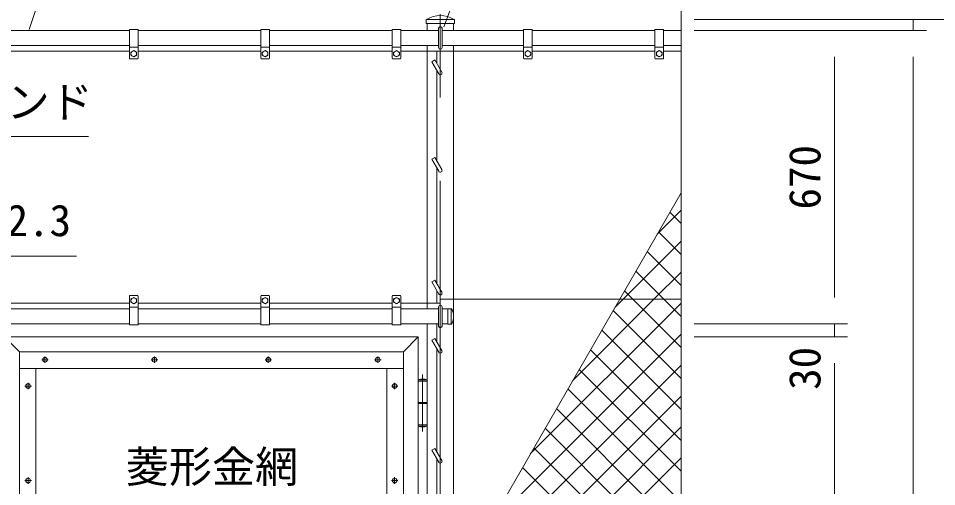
# Model space of a CAD drawing. Units: millimetres, scale not verified. Extents: x -6300 to 6300, y -4455 to 4455.
# Drawn here: x 1953 to 4050, y 409 to 1479 of the extents above; entities that cross this region are included whole.
import ezdxf
from ezdxf.enums import TextEntityAlignment as Align

# ---------------------------------------------------------------- set-up
doc = ezdxf.new("R2010")
doc.units = ezdxf.units.MM
doc.header["$LTSCALE"] = 30
doc.linetypes.add('USER1', pattern=[50.8, 31.75, -6.35, 6.35, -6.35])
for name, color, linetype, lineweight in [('0-0_D-STR1', 1, 'Continuous', 18), ('0-1_D-STR3', 3, 'Continuous', 13), ('0-2_D-BMK', 2, 'USER1', 13), ('0-6_D-STR-DIM', 7, 'Continuous', 9), ('0-8_D-STR-TXT', 7, 'Continuous', 9), ('0-A_Defpoints', 8, 'Continuous', 18), ('0-B_D-STR2', 7, 'Continuous', 9)]:
    doc.layers.add(name, color=color, linetype=linetype, lineweight=lineweight)
doc.styles.add('ＭＳ ゴシック', font='')
doc.styles.get('ＭＳ ゴシック').set_extended_font_data('MS Gothic')

msp = doc.modelspace()

# ---------------------------------------------------------------- linework, layer by layer
at = {"layer": '0-0_D-STR1'}
for p, q in [((2883.96, 1475.01), (2883.96, 1466.95)), ((2947.82, 1475.95), (2884.29, 1475.95)), ((2948.16, 1475.01), (2948.16, 1466.95)), ((2206.06, 1450.95), (1926.06, 1450.95)), ((2506.06, 1450.95), (2226.06, 1450.95)), ((2806.06, 1450.95), (2526.06, 1450.95)), ((2912.06, 1450.95), (2826.06, 1450.95)), ((2948.16, 1466.95), (2883.96, 1466.95)), ((2885.81, 1466.95), (2885.81, 1450.95)), ((3106.06, 1450.95), (2920.06, 1450.95)), ((2946.31, 1450.95), (2946.31, 1466.95)), ((3406.06, 1450.95), (3126.06, 1450.95)), ((3466.06, 1450.95), (3426.06, 1450.95)), ((2206.06, 1416.95), (1926.06, 1416.95)), ((2506.06, 1416.95), (2226.06, 1416.95)), ((2806.06, 1416.95), (2526.06, 1416.95)), ((2912.06, 1416.95), (2826.06, 1416.95)), ((2885.81, 1416.95), (2885.81, 814.95)), ((3106.06, 1416.95), (2920.06, 1416.95)), ((2946.31, -985.05), (2946.31, 1416.95)), ((3406.06, 1416.95), (3126.06, 1416.95)), ((3466.06, 1416.95), (3426.06, 1416.95)), ((2206.06, 814.95), (1926.06, 814.95)), ((2506.06, 814.95), (2226.06, 814.95)), ((2806.06, 814.95), (2526.06, 814.95)), ((2912.06, 814.95), (2826.06, 814.95)), ((2920.06, 814.95), (2933.06, 814.95)), ((2941.39, 815.45), (2933.06, 815.45)), ((2933.06, 815.45), (2933.06, 780.45)), ((2941.06, 815.45), (2941.06, 780.45)), ((2206.06, 780.95), (1926.06, 780.95)), ((2506.06, 780.95), (2226.06, 780.95)), ((2806.06, 780.95), (2526.06, 780.95)), ((2912.06, 780.95), (2826.06, 780.95)), ((2885.81, 780.95), (2885.81, -1354.05)), ((2920.06, 780.95), (2933.06, 780.95)), ((2941.39, 780.45), (2933.06, 780.45)), ((2865.81, 750.95), (1920.81, 750.95)), ((1920.81, 750.95), (1954.81, 716.95)), ((2865.81, 750.95), (2831.81, 716.95)), ((2865.81, -1019.05), (2865.81, 750.95)), ((1954.81, 716.95), (1954.81, -126.05)), ((2831.81, 716.95), (1954.81, 716.95)), ((2831.81, -985.05), (2831.81, 716.95)), ((2831.81, 678.95), (1954.81, 678.95)), ((1992.81, 678.95), (1992.81, -84.05)), ((2793.81, -84.05), (2793.81, 678.95))]:
    msp.add_line(p, q, dxfattribs=at)
for centre, radius, start, end in [((2885.46, 1475.01), 1.5, 120.85073, 180), ((2916.06, 1423.78), 61.17, 59.14927, 120.85073), ((2946.66, 1475.01), 1.5, 0, 59.14927), ((2941.39, 814.45), 1, 32.29827, 90), ((2910.83, 797.95), 35.72, 331.52136, 28.47864), ((2941.39, 781.45), 1, 270, 327.70173)]:
    msp.add_arc(centre, radius, start, end, dxfattribs=at)
at = {"layer": '0-1_D-STR3'}
for p, q in [((2206.06, 1452.95), (2206.06, 1387.95)), ((2226.06, 1452.95), (2206.06, 1452.95)), ((2226.06, 1452.95), (2226.06, 1387.95)), ((2506.06, 1452.95), (2506.06, 1387.95)), ((2526.06, 1452.95), (2506.06, 1452.95)), ((2526.06, 1452.95), (2526.06, 1387.95)), ((2806.06, 1452.95), (2806.06, 1387.95)), ((2826.06, 1452.95), (2806.06, 1452.95)), ((2826.06, 1452.95), (2826.06, 1387.95)), ((2912.06, 1411.95), (2912.06, 1455.95)), ((2920.06, 1411.95), (2920.06, 1455.95)), ((3106.06, 1452.95), (3106.06, 1387.95)), ((3126.06, 1452.95), (3106.06, 1452.95)), ((3126.06, 1452.95), (3126.06, 1387.95)), ((3406.06, 1452.95), (3406.06, 1387.95)), ((3426.06, 1452.95), (3406.06, 1452.95)), ((3426.06, 1452.95), (3426.06, 1387.95)), ((2226.06, 1412.95), (2206.06, 1412.95)), ((2209.56, 1401.69), (2216.06, 1405.45)), ((2216.06, 1405.45), (2222.56, 1401.69)), ((2526.06, 1412.95), (2506.06, 1412.95)), ((2509.56, 1401.69), (2516.06, 1405.45)), ((2516.06, 1405.45), (2522.56, 1401.69)), ((2826.06, 1412.95), (2806.06, 1412.95)), ((2809.56, 1401.69), (2816.06, 1405.45)), ((2816.06, 1405.45), (2822.56, 1401.69)), ((3126.06, 1412.95), (3106.06, 1412.95)), ((3109.56, 1401.69), (3116.06, 1405.45)), ((3116.06, 1405.45), (3122.56, 1401.69)), ((3426.06, 1412.95), (3406.06, 1412.95)), ((3409.56, 1401.69), (3416.06, 1405.45)), ((3416.06, 1405.45), (3422.56, 1401.69)), ((1926.06, 1403.95), (2206.06, 1403.95)), ((2224.06, 1385.95), (2208.06, 1385.95)), ((2209.56, 1401.69), (2209.56, 1394.21)), ((2222.56, 1401.69), (2222.56, 1394.21)), ((2226.06, 1403.95), (2506.06, 1403.95)), ((2524.06, 1385.95), (2508.06, 1385.95)), ((2509.56, 1401.69), (2509.56, 1394.21)), ((2522.56, 1401.69), (2522.56, 1394.21)), ((2526.06, 1403.95), (2806.06, 1403.95)), ((2824.06, 1385.95), (2808.06, 1385.95)), ((2809.56, 1401.69), (2809.56, 1394.21)), ((2822.56, 1401.69), (2822.56, 1394.21)), ((2826.06, 1403.95), (3106.06, 1403.95)), ((2908.06, 1375.81), (2908.06, 1403.95)), ((3124.06, 1385.95), (3108.06, 1385.95)), ((3109.56, 1401.69), (3109.56, 1394.21)), ((3122.56, 1401.69), (3122.56, 1394.21)), ((3126.06, 1403.95), (3406.06, 1403.95)), ((3424.06, 1385.95), (3408.06, 1385.95)), ((3409.56, 1401.69), (3409.56, 1394.21)), ((3422.56, 1401.69), (3422.56, 1394.21)), ((3426.06, 1403.95), (3466.06, 1403.95)), ((2896.67, 1379.54), (2903.59, 1383.54)), ((2896.67, 1379.54), (2912.59, 1351.95)), ((2903.59, 1383.54), (2919.52, 1355.95)), ((2908.06, 1153.31), (2908.06, 1359.81)), ((2896.67, 1157.04), (2903.59, 1161.04)), ((2896.67, 1157.04), (2912.59, 1129.45)), ((2903.59, 1161.04), (2919.52, 1133.45)), ((2908.06, 872.81), (2908.06, 1137.31)), ((2896.67, 876.54), (2903.59, 880.54)), ((2896.67, 876.54), (2903.59, 880.54)), ((2896.67, 876.54), (2912.59, 848.95)), ((2896.67, 876.54), (2912.59, 848.95)), ((2903.59, 880.54), (2919.52, 852.95)), ((2903.59, 880.54), (2919.52, 852.95)), ((2206.06, 778.95), (2206.06, 843.95)), ((2224.06, 845.95), (2208.06, 845.95)), ((2226.06, 778.95), (2226.06, 843.95)), ((2506.06, 778.95), (2506.06, 843.95)), ((2524.06, 845.95), (2508.06, 845.95)), ((2509.56, 837.69), (2516.06, 841.45)), ((2516.06, 841.45), (2522.56, 837.69)), ((2526.06, 778.95), (2526.06, 843.95)), ((2806.06, 778.95), (2806.06, 843.95)), ((2824.06, 845.95), (2808.06, 845.95)), ((2809.56, 837.69), (2816.06, 841.45)), ((2816.06, 841.45), (2822.56, 837.69)), ((2826.06, 778.95), (2826.06, 843.95)), ((2908.06, 827.95), (2908.06, 856.81)), ((1926.06, 827.95), (2206.06, 827.95)), ((2226.06, 818.95), (2206.06, 818.95)), ((2209.56, 830.21), (2209.56, 837.69)), ((2209.56, 830.21), (2216.06, 826.45)), ((2216.06, 826.45), (2222.56, 830.21)), ((2222.56, 830.21), (2222.56, 837.69)), ((2226.06, 827.95), (2506.06, 827.95)), ((2526.06, 818.95), (2506.06, 818.95)), ((2509.56, 830.21), (2509.56, 837.69)), ((2509.56, 830.21), (2516.06, 826.45)), ((2516.06, 826.45), (2522.56, 830.21)), ((2522.56, 830.21), (2522.56, 837.69)), ((2526.06, 827.95), (2806.06, 827.95)), ((2826.06, 818.95), (2806.06, 818.95)), ((2809.56, 830.21), (2809.56, 837.69)), ((2809.56, 830.21), (2816.06, 826.45)), ((2816.06, 826.45), (2822.56, 830.21)), ((2822.56, 830.21), (2822.56, 837.69)), ((2826.06, 827.95), (2916.06, 827.95)), ((2912.06, 775.95), (2912.06, 819.95)), ((3466.06, 836.95), (2917.21, 836.95)), ((2920.06, 775.95), (2920.06, 819.95)), ((2226.06, 778.95), (2206.06, 778.95)), ((2526.06, 778.95), (2506.06, 778.95)), ((2826.06, 778.95), (2806.06, 778.95)), ((2908.06, 739.81), (2908.06, 780.95)), ((2896.67, 743.54), (2903.59, 747.54)), ((2896.67, 743.54), (2912.59, 715.95)), ((2903.59, 747.54), (2919.52, 719.95)), ((2908.06, 488.81), (2908.06, 723.81)), ((2865.81, 652.95), (2885.81, 652.95)), ((2865.81, 546.95), (2865.81, 652.95)), ((2885.81, 652.95), (2885.81, 546.95)), ((2865.81, 649.95), (2885.81, 649.95)), ((2865.81, 600.95), (2885.81, 600.95)), ((2885.81, 598.95), (2865.81, 598.95)), ((2885.81, 549.95), (2865.81, 549.95)), ((2865.81, 546.95), (2885.81, 546.95)), ((2896.67, 492.54), (2903.59, 496.54)), ((2896.67, 492.54), (2912.59, 464.95)), ((2903.59, 496.54), (2919.52, 468.95)), ((2908.06, 237.81), (2908.06, 472.81))]:
    msp.add_line(p, q, dxfattribs=at)
for points in [[(2209.56, 1394.21), (2216.06, 1390.45), (2222.56, 1394.21)], [(2509.56, 1394.21), (2516.06, 1390.45), (2522.56, 1394.21)], [(2809.56, 1394.21), (2816.06, 1390.45), (2822.56, 1394.21)], [(3109.56, 1394.21), (3116.06, 1390.45), (3122.56, 1394.21)], [(3409.56, 1394.21), (3416.06, 1390.45), (3422.56, 1394.21)], [(2209.56, 837.69), (2216.06, 841.45), (2222.56, 837.69)]]:
    msp.add_lwpolyline(points, dxfattribs=at)
for centre, radius in [((2216.06, 1397.95), 6.49), ((2516.06, 1397.95), 6.49), ((2816.06, 1397.95), 6.49), ((3116.06, 1397.95), 6.49), ((3416.06, 1397.95), 6.49), ((2216.06, 833.95), 6.49), ((2516.06, 833.95), 6.49), ((2816.06, 833.95), 6.49), ((2013.31, 698.95), 5.25), ((2263.31, 698.95), 5.25), ((2523.31, 698.95), 5.25), ((2773.31, 698.95), 5.25), ((1974.81, 638.95), 5.25), ((2811.81, 638.95), 5.25), ((1974.81, 422.95), 5.25), ((2811.81, 422.95), 5.25)]:
    msp.add_circle(centre, radius, dxfattribs=at)
for centre, radius, start, end in [((2916.06, 1455.95), 4, 0, 180), ((2916.06, 1411.95), 4, 180, 0), ((2208.06, 1387.95), 2, 180, 270), ((2224.06, 1387.95), 2, 270, 0), ((2508.06, 1387.95), 2, 180, 270), ((2524.06, 1387.95), 2, 270, 0), ((2808.06, 1387.95), 2, 180, 270), ((2824.06, 1387.95), 2, 270, 0), ((3108.06, 1387.95), 2, 180, 270), ((3124.06, 1387.95), 2, 270, 0), ((3408.06, 1387.95), 2, 180, 270), ((3424.06, 1387.95), 2, 270, 0), ((2916.06, 1353.95), 4, 210, 30), ((2916.06, 1131.45), 4, 210, 30), ((2208.06, 843.95), 2, 90, 180), ((2224.06, 843.95), 2, 0, 90), ((2508.06, 843.95), 2, 90, 180), ((2524.06, 843.95), 2, 0, 90), ((2808.06, 843.95), 2, 90, 180), ((2824.06, 843.95), 2, 0, 90), ((2916.06, 850.95), 4, 210, 30), ((2916.06, 850.95), 4, 210, 30), ((2916.06, 819.95), 4, 0, 180), ((2916.06, 775.95), 4, 180, 0), ((2916.06, 717.95), 4, 210, 30), ((2875.81, 628.95), 26, 67.38014, 112.61986), ((2875.81, 570.95), 26, 247.38014, 292.61986), ((2916.06, 466.95), 4, 210, 30)]:
    msp.add_arc(centre, radius, start, end, dxfattribs=at)
at = {"layer": '0-2_D-BMK'}
for p, q in [((2916.06, -1369.05), (2916.06, 1490.95)), ((2020.75, 698.95), (2005.87, 698.95)), ((2013.31, 706.39), (2013.31, 691.51)), ((2270.75, 698.95), (2255.87, 698.95)), ((2263.31, 706.39), (2263.31, 691.51)), ((2530.75, 698.95), (2515.87, 698.95)), ((2523.31, 706.39), (2523.31, 691.51)), ((2780.75, 698.95), (2765.87, 698.95)), ((2773.31, 706.39), (2773.31, 691.51)), ((2875.81, 534.95), (2875.81, 664.95)), ((1982.25, 638.95), (1967.37, 638.95)), ((1974.81, 646.39), (1974.81, 631.51)), ((2819.25, 638.95), (2804.37, 638.95)), ((2811.81, 646.39), (2811.81, 631.51)), ((1982.25, 422.95), (1967.37, 422.95)), ((1974.81, 430.39), (1974.81, 415.51)), ((2819.25, 422.95), (2804.37, 422.95)), ((2811.81, 430.39), (2811.81, 415.51))]:
    msp.add_line(p, q, dxfattribs=at)
at = {"layer": '0-6_D-STR-DIM'}
for p, q in [((3466.06, 226.6), (3466.06, 1513.95)), ((3496.06, 1475.95), (4206.06, 1475.95)), ((3496.06, 1475.95), (4026.06, 1475.95)), ((3996.06, 1450.95), (3996.06, 1475.95)), ((3496.06, 1450.95), (4026.06, 1450.95)), ((3496.06, 1450.95), (4026.06, 1450.95)), ((3496.06, 1450.95), (3846.06, 1450.95)), ((3816.06, 840.95), (3816.06, 1390.95)), ((3996.06, -989.05), (3996.06, 1390.95)), ((3996.06, 1390.95), (3996.06, 1330.95)), ((3816.06, 840.95), (3816.06, 900.95)), ((3496.06, 780.95), (3846.06, 780.95)), ((3496.06, 780.95), (3846.06, 780.95)), ((3816.06, 750.95), (3816.06, 780.95)), ((3496.06, 750.95), (3846.06, 750.95)), ((3496.06, 750.95), (3846.06, 750.95)), ((3816.06, -959.05), (3816.06, 690.95)), ((3816.06, 690.95), (3816.06, 630.95))]:
    msp.add_line(p, q, dxfattribs=at)
at = {"layer": '0-8_D-STR-TXT'}
for points in [[(3801.83, 1660.45), (2999.81, 1660.45), (2924.41, 1459.18)], [(2839.79, 1630.82), (2035.87, 1630.82), (1977.39, 1452.85)], [(2112.74, 1209.08), (1659.07, 1209.08), (1616.53, 1384.01)], [(2085.07, 935.38), (1281.15, 935.38), (1216.04, 736.65)]]:
    msp.add_lwpolyline(points, dxfattribs=at)
at = {"layer": '0-A_Defpoints'}
msp.add_line((3466.06, 1080.32), (2253.99, -1019.05), dxfattribs=at)
at = {"layer": '0-B_D-STR2'}
for p, q in [((3411.45, 985.74), (3466.06, 1040.35)), ((3466.06, 1009.81), (3440.25, 1035.62)), ((3466.06, 939.1), (3414.37, 990.79)), ((3333.37, 836.95), (3466.06, 969.64)), ((3466.06, 868.39), (3388.48, 945.96)), ((3426.78, 836.95), (3362.6, 901.13)), ((3404.08, 836.95), (3466.06, 898.93)), ((3356.07, 836.95), (3336.72, 856.3)), ((3121.67, 483.83), (3466.06, 828.22)), ((3218.26, 651.13), (3404.08, 836.95)), ((3314.86, 818.44), (3333.37, 836.95)), ((3466.06, 726.97), (3356.07, 836.95)), ((3466.06, 797.68), (3426.78, 836.95)), ((3466.06, 656.25), (3310.84, 811.47)), ((3025.08, 316.53), (3466.06, 757.5)), ((3466.06, 585.54), (3284.96, 766.65)), ((3466.06, 514.83), (3259.07, 721.82)), ((3466.06, 444.12), (3233.19, 676.99)), ((3466.06, 373.41), (3207.31, 632.16)), ((3071.93, 221.95), (3466.06, 616.08)), ((3466.06, 302.7), (3181.43, 587.33)), ((3142.64, 221.95), (3466.06, 545.37)), ((3466.06, 231.99), (3155.55, 542.5)), ((3334.68, 221.95), (3103.78, 452.84))]:
    msp.add_line(p, q, dxfattribs=at)
for points in [[(2928.49, 149.22), (2946.31, 167.04), (3001.22, 221.95), (3466.06, 686.79)], [(3436.97, 190.37), (3405.39, 221.95), (3129.66, 497.67)], [(2913.05, -78.34), (2916.06, -75.34), (2946.31, -45.09), (3213.35, 221.95), (3466.06, 474.66)]]:
    msp.add_lwpolyline(points, dxfattribs=at)

# ---------------------------------------------------------------- texts
at = {"layer": '0-6_D-STR-DIM', "style": 'ＭＳ ゴシック'}
for s, p in [('670', (3805.94, 1042.08)), ('30', (3805.94, 630.2))]:
    msp.add_text(s, height=72.14, rotation=90, dxfattribs=at).set_placement(p, align=Align.BOTTOM_LEFT)
at = {"layer": '0-8_D-STR-TXT', "style": 'ＭＳ ゴシック'}
for s, p in [('吊バンド', (1728.99, 1229.86)), ('枠材 φ34.0x2.3', (1359.82, 959.58)), ('菱形金網', (2197.88, 397.05))]:
    msp.add_text(s, height=72.14, dxfattribs=at).set_placement(p, align=Align.BOTTOM_LEFT)

doc.saveas('drawing.dxf')
